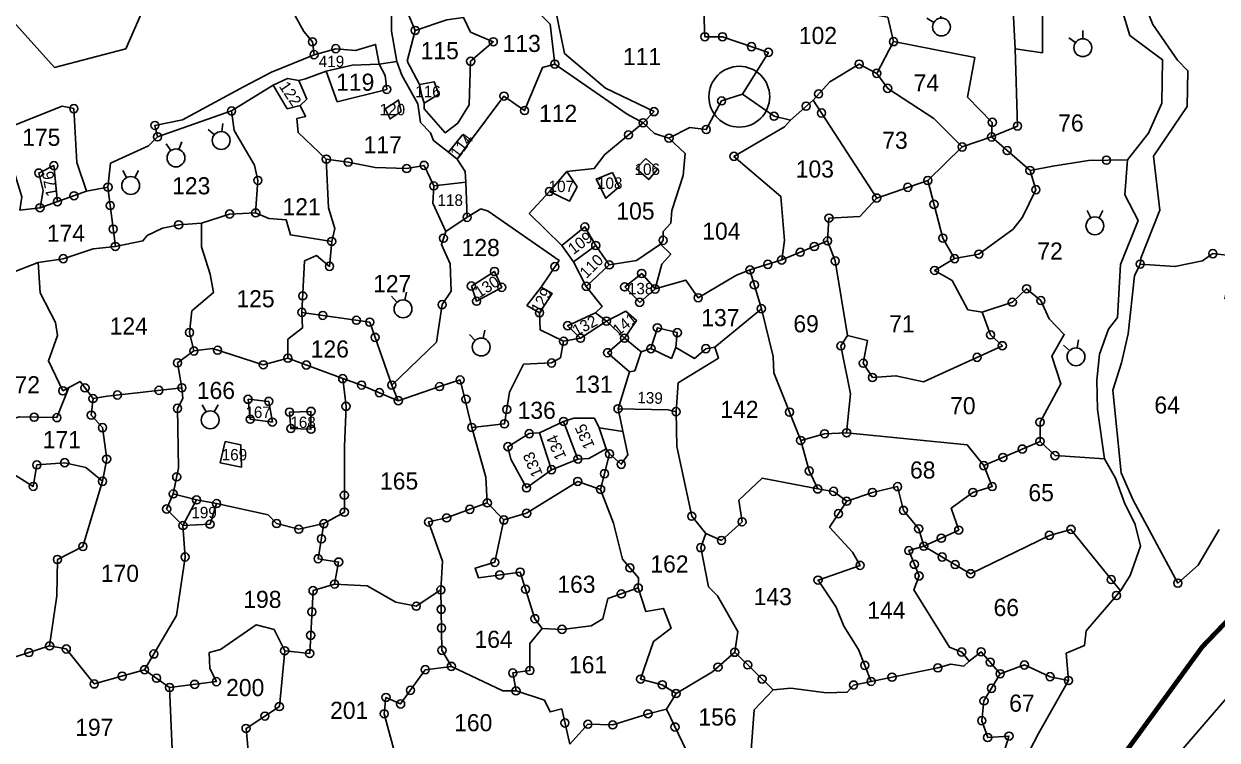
# Model space of a CAD drawing. Header units: metres. Extents: x 328575 to 333799, y 1800850 to 1805986.
# Drawn here: x 331981 to 333005, y 1801484 to 1802099 of the extents above; entities that cross this region are included whole.
import ezdxf
from ezdxf.enums import TextEntityAlignment as Align

# ---------------------------------------------------------------- set-up
doc = ezdxf.new("R2010")
doc.units = ezdxf.units.M
doc.header["$MEASUREMENT"] = 0
doc.linetypes.add('DASHDOT', pattern=[1, 0.5, -0.25, 0, -0.25])
for name, color, linetype in [('POLY_HATCH', 12, 'Continuous'), ('POLY_PARCEL', 6, 'Continuous'), ('POLY_WATER', 4, 'Continuous'), ('SYM_STONE', 1, 'Continuous'), ('SYM_WELL', 1, 'Continuous'), ('TEXT_PARCEL', 7, 'Continuous'), ('V_BOUND_STREAM_LINE', 7, 'DASHDOT')]:
    doc.layers.add(name, color=color, linetype=linetype)
doc.styles.add('TEXT_MAP', font='KRDEV050.TTF', dxfattribs={"height": 1.8})

# ---------------------------------------------------------------- blocks, each defined once
blk = doc.blocks.new('STONE')
blk.add_circle((0, 0), 0.851)
blk = doc.blocks.new('MOTWELL')
for points in [[(-1.54, 2.96), (-0.8, 1.55)], [(1.54, 2.96), (0.8, 1.55)]]:
    blk.add_lwpolyline(points)
blk.add_circle((0, 0), 1.74)
blk = doc.blocks.new('DAWA')
at = {"layer": 'POLY_HATCH'}
blk.add_lwpolyline([(2818.58, 7412.29), (2824.78, 7405.44), (2832.3, 7407.4), (2834.91, 7413.43)], dxfattribs=at)
at = {"layer": 'POLY_PARCEL'}
for points in [[(2874.89, 7414.98), (2874.43, 7417.48), (2871.77, 7420.76), (2868.87, 7422.12), (2866.6, 7424.79), (2863.53, 7426.74), (2861.2, 7425.49), (2861.37, 7421.51), (2861.26, 7417.77), (2860.81, 7416.97), (2860.86, 7415.95), (2861.66, 7414.71), (2861.6, 7412.02), (2862.74, 7409.36)], [(2846.35, 7420.22), (2846.35, 7415.76), (2849.2, 7412.53), (2851.02, 7409.25), (2851.02, 7409.25), (2851.02, 7409.25), (2851.93, 7408.16), (2852.11, 7406.8)], [(2860.82, 7406.08), (2860.24, 7409.28), (2860.3, 7413.22), (2859.67, 7417.36), (2859.73, 7420.76)], [(2886.73, 7399.65), (2887.88, 7400.83), (2882.78, 7403.29), (2878.46, 7406.95), (2877.13, 7413.5), (2876.29, 7417.46)], [(2925.86, 7407.46), (2925.33, 7417.5)], [(2905.93, 7414.73), (2907.61, 7413.85), (2909.2, 7413.32), (2910.52, 7411.12), (2912.46, 7410.77), (2913.07, 7408.21)], [(2877.44, 7405.82), (2876.93, 7410.02), (2875.35, 7411.6), (2874.78, 7413.41)], [(2925.86, 7407.46), (2928.73, 7407.05), (2928.73, 7411.09), (2929.69, 7412.41), (2935.5, 7411.68), (2937.12, 7411.53)], [(2897.19, 7402.66), (2899.91, 7407.07), (2895.08, 7408.71), (2893.22, 7408.71), (2893.11, 7411.34)], [(2862.74, 7409.36), (2866.08, 7410.49)], [(2866.08, 7410.49), (2867.84, 7410.72), (2868.58, 7409.19), (2870.96, 7408.17), (2868.58, 7406.11), (2868.41, 7401.52), (2867.22, 7399.59), (2865.92, 7398.57), (2863.7, 7401.12), (2863.7, 7401.69)], [(2863.19, 7403.67), (2861.89, 7406.11), (2862.74, 7409.36)], [(2852.11, 7406.8), (2854.39, 7407.43), (2856.48, 7407.25), (2858.58, 7407.89), (2858.94, 7405.79)], [(2913.07, 7408.21), (2911.31, 7404.87)], [(2923.39, 7398.18), (2923.47, 7399.72), (2920.87, 7402.37), (2921.63, 7406.54), (2913.07, 7408.21)], [(2923.39, 7398.18), (2926.12, 7399.33), (2925.86, 7407.46)], [(2835.64, 7398.15), (2835.36, 7399.35), (2838.26, 7399.95), (2844.7, 7403.41), (2847.63, 7404.97), (2852.11, 7406.8)], [(2858.94, 7405.79), (2856.12, 7405.7), (2853.39, 7405.07), (2851.2, 7404.25), (2850.5, 7404.08)], [(2858.94, 7405.79), (2859.59, 7404.62), (2859.76, 7403.15), (2854.55, 7401.85), (2853.39, 7405.07)], [(2860.82, 7406.08), (2858.94, 7405.79)], [(2866.26, 7396.56), (2864.67, 7397.77), (2864.37, 7398.6), (2863.31, 7399.66), (2863.01, 7401.62), (2861.35, 7404.65), (2860.82, 7406.08)], [(2868.47, 7397.6), (2872.09, 7402.45), (2874.26, 7400.93), (2876.15, 7405.48), (2877.44, 7405.82)], [(2886.73, 7399.65), (2885.05, 7400.55), (2877.44, 7405.82)], [(2904.61, 7402.06), (2906.37, 7403.99), (2909.46, 7405.84), (2911.31, 7404.87)], [(2850.5, 7404.08), (2849.3, 7404.29), (2847.81, 7403.59)], [(2850.65, 7401.45), (2851.33, 7402.13), (2850.5, 7404.08)], [(2863.7, 7401.69), (2865.24, 7402.65), (2864.73, 7403.96), (2863.19, 7403.67), (2863.42, 7402.6), (2863.7, 7401.69)], [(2911.31, 7404.87), (2912.46, 7403.29), (2917.31, 7400.12), (2920.3, 7397.13)], [(2847.81, 7403.59), (2843.43, 7400.87)], [(2850.65, 7401.45), (2849.28, 7401.11), (2847.81, 7403.59)], [(2897.19, 7402.66), (2894.98, 7401.96), (2893.37, 7398.95), (2891.66, 7399.15), (2889.45, 7398.04)], [(2902.22, 7399.95), (2900.51, 7400.35), (2897.19, 7402.66)], [(2828.18, 7392.41), (2828.18, 7392.41), (2827.15, 7395.44), (2826.83, 7401.11), (2825.61, 7401.36), (2820.77, 7399.43), (2819.42, 7398.14), (2821.35, 7391.84), (2821.16, 7390.42)], [(2853.4, 7395.81), (2850.42, 7398.6), (2850.31, 7400.08), (2851.22, 7400.31), (2850.65, 7401.45)], [(2859.59, 7401.12), (2860.1, 7400.04), (2861.29, 7400.83), (2861, 7402.02), (2859.59, 7401.12)], [(2904.61, 7402.06), (2902.22, 7399.95)], [(2911.31, 7391.75), (2904.61, 7402.06)], [(2843.43, 7400.87), (2835.64, 7398.15)], [(2845.97, 7390.15), (2846.2, 7393.57), (2845.86, 7395.16), (2843.69, 7398.81), (2843.43, 7400.87)], [(2901.32, 7385.23), (2901.62, 7387.29), (2901.21, 7391.91), (2896.29, 7396.13), (2901.62, 7399.25), (2902.22, 7399.95)], [(2878.69, 7394.53), (2881.6, 7394.83), (2882.71, 7396.33), (2886.73, 7399.65)], [(2886.73, 7399.65), (2887.94, 7398.54), (2889.45, 7398.04)], [(2830.69, 7395.39), (2834.69, 7397.19), (2835.64, 7398.15)], [(2868.47, 7397.6), (2867.74, 7398.39), (2866.26, 7396.56)], [(2867.17, 7395.81), (2868.47, 7397.6)], [(2889.45, 7398.04), (2891.16, 7396.43), (2890.96, 7394.12), (2889.75, 7390.41), (2889.65, 7389.1), (2888.84, 7388.2), (2888.84, 7387.29), (2888.56, 7386.9)], [(2920.3, 7397.13), (2923.39, 7398.18)], [(2923.39, 7398.18), (2927.44, 7394.66)], [(2867.17, 7395.81), (2866.26, 7396.56)], [(2920.3, 7397.13), (2916.69, 7393.6)], [(2823.28, 7390.68), (2823.61, 7392.5), (2823.15, 7394.33), (2824.74, 7395.11), (2825.11, 7391.32)], [(2830.43, 7392.85), (2830.69, 7395.39)], [(2853.97, 7387.15), (2854.31, 7388.52), (2853.63, 7390.69), (2853.4, 7395.81)], [(2853.4, 7395.81), (2855.7, 7395.5), (2858.55, 7394.93), (2861.86, 7394.82), (2863.69, 7395.16), (2864.71, 7393), (2868.07, 7393.4)], [(2868.22, 7389.7), (2868.07, 7393.4), (2868, 7394.53), (2867.17, 7395.81)], [(2887.02, 7395.89), (2886.01, 7394.84), (2887.32, 7393.68), (2888.23, 7394.78), (2887.02, 7395.89)], [(2927.44, 7394.66), (2929.83, 7395.13), (2933.58, 7395.72), (2937.7, 7395.78)], [(2876.88, 7392.42), (2878.69, 7394.53)], [(2876.88, 7392.42), (2878.99, 7391.41), (2879.79, 7392.92), (2878.69, 7394.53)], [(2883.51, 7394.43), (2881.8, 7393.72), (2882.81, 7391.71), (2884.22, 7392.92), (2883.51, 7394.43)], [(2916.69, 7393.6), (2911.31, 7391.75)], [(2919.51, 7385.38), (2918.28, 7387.53), (2916.69, 7393.6)], [(2927.44, 7394.66), (2928.06, 7392.64), (2926.65, 7389.73), (2925.68, 7388.5), (2922.07, 7385.86), (2919.51, 7385.38)], [(2821.16, 7390.42), (2823.28, 7390.68), (2828.18, 7392.41), (2830.43, 7392.85)], [(2831.21, 7386.61), (2830.43, 7392.85)], [(2864.71, 7393), (2864.6, 7391.17), (2865.97, 7388.21)], [(2878.2, 7386.74), (2874.76, 7390.11), (2876.88, 7392.42)], [(2911.31, 7391.75), (2909.55, 7389.82), (2906.29, 7389.64), (2906.14, 7387.24)], [(2840.27, 7389.06), (2843.23, 7390.03), (2845.97, 7390.15)], [(2853.97, 7387.15), (2849.63, 7387.84), (2849.18, 7389.43), (2847.35, 7389.55), (2845.97, 7390.15)], [(2869.66, 7390.6), (2868.22, 7389.7)], [(2876.01, 7382.37), (2877.89, 7385.16), (2870.42, 7390.36), (2869.66, 7390.6)], [(2840.27, 7389.06), (2837.87, 7388.89), (2836.16, 7388.55), (2834.57, 7387.76), (2834.11, 7387.19), (2831.21, 7386.61)], [(2839.48, 7375.62), (2839.02, 7377.56), (2839.25, 7379.84), (2841.53, 7381.77), (2841.19, 7383.71), (2840.27, 7386.56), (2840.27, 7389.06)], [(2865.97, 7388.21), (2868.22, 7389.7)], [(2878.2, 7386.74), (2880.61, 7388.7), (2881.75, 7386.74)], [(2865.97, 7388.21), (2865.51, 7386.84), (2866.43, 7384.79), (2866.54, 7381.94), (2866.54, 7381.94), (2865.59, 7380.51), (2865.02, 7376.57), (2860.31, 7372.04)], [(2823.08, 7384.93), (2825.73, 7385.32), (2828.89, 7386.35), (2831.21, 7386.61)], [(2850.84, 7379.69), (2851.12, 7385.1), (2852.37, 7385.67), (2853.74, 7384.53), (2853.97, 7387.15)], [(2879.4, 7385.01), (2878.2, 7386.74)], [(2879.4, 7385.01), (2881.75, 7386.74)], [(2881.75, 7386.74), (2883.18, 7384.7)], [(2888.56, 7386.9), (2886.03, 7385.18), (2883.18, 7384.7)], [(2888.01, 7382.17), (2888.72, 7384.78), (2889.64, 7385.82), (2888.56, 7386.9)], [(2906.14, 7387.24), (2901.32, 7385.23)], [(2908.26, 7377.29), (2906.95, 7385.13), (2906.14, 7387.24)], [(2820.12, 7383.75), (2823.08, 7384.93)], [(2825.69, 7371.42), (2824.18, 7374.56), (2825.12, 7377.24), (2824.93, 7378.61), (2823.31, 7381.73), (2823.08, 7384.93)], [(2880.76, 7382.44), (2879.4, 7385.01)], [(2901.32, 7385.23), (2897.98, 7384.18)], [(2922.42, 7379.74), (2920.92, 7380), (2919.25, 7383.09), (2917.4, 7384.14), (2919.51, 7385.38)], [(2947.95, 7381.17), (2948.97, 7385.66), (2946.68, 7385.92), (2945.58, 7385.15), (2942.69, 7384.56), (2939.04, 7384.82)], [(2868.67, 7382.47), (2869.22, 7380.87), (2871.87, 7382.33), (2871.1, 7384), (2868.67, 7382.47)], [(2883.18, 7384.7), (2880.76, 7382.44)], [(2884.8, 7382.39), (2886.38, 7380.76), (2888.01, 7382.17), (2886.59, 7383.8), (2884.8, 7382.39)], [(2897.98, 7384.18), (2896.51, 7383.59), (2892.53, 7381.25), (2891.22, 7383.1), (2888.01, 7382.17)], [(2899.18, 7380.1), (2897.98, 7384.18)], [(2876.01, 7382.37), (2877.16, 7381.69), (2875.84, 7379.67), (2874.52, 7380.44), (2876.01, 7382.37)], [(2881.74, 7379.66), (2882.43, 7380.33), (2880.76, 7382.44)], [(2928.51, 7366.15), (2928.51, 7368.18), (2930.71, 7372.23), (2929.74, 7375.13), (2931.06, 7377.42), (2929.47, 7379.04), (2928.59, 7380.97), (2927.09, 7382.21), (2925.59, 7380.8), (2922.42, 7379.74)], [(2884.79, 7376.99), (2886.05, 7378.84), (2884.91, 7379.83), (2882.89, 7378.79)], [(2894.3, 7376.04), (2899.18, 7380.1)], [(2899.18, 7380.1), (2900.41, 7375.08), (2900.51, 7373.37), (2903.33, 7366.24)], [(2850.84, 7379.69), (2850.92, 7378.05), (2849.37, 7376.85), (2849.37, 7374.87)], [(2860.31, 7372.04), (2857.98, 7378.66), (2850.84, 7379.69)], [(2878.37, 7376.67), (2875.91, 7377.88), (2875.84, 7379.67)], [(2880.16, 7376.99), (2878.8, 7378.3), (2881.74, 7379.66), (2882.89, 7378.79)], [(2882.89, 7378.79), (2880.16, 7376.99)], [(2882.89, 7378.79), (2884.79, 7376.99)], [(2922.42, 7379.74), (2923.3, 7377.36), (2924.54, 7376.22), (2916.25, 7372.43), (2913.34, 7373.05), (2910.87, 7372.87), (2909.9, 7374.37), (2910.34, 7376.75), (2908.26, 7377.29)], [(2887.57, 7375.89), (2888.24, 7378.09), (2890.34, 7377.58), (2890.17, 7376)], [(2908.16, 7367.05), (2908.56, 7371.16), (2907.55, 7376.19), (2908.26, 7377.29)], [(2877.11, 7374.38), (2878.04, 7374.93), (2878.37, 7376.67), (2880.16, 7376.99)], [(2884.79, 7376.99), (2883, 7375.46), (2885.3, 7373.45)], [(2884.79, 7376.99), (2886.55, 7375.55)], [(2894.3, 7376.04), (2893.34, 7375.89), (2892.15, 7374.87), (2890.17, 7376)], [(2890.22, 7369.26), (2890.45, 7372.31), (2890.45, 7372.31), (2894.69, 7374.91), (2894.3, 7376.04)], [(2838.22, 7371.75), (2837.76, 7374.37), (2839.48, 7375.62)], [(2839.48, 7375.62), (2841.42, 7375.88), (2846.78, 7374.17), (2849.37, 7374.87)], [(2849.37, 7374.87), (2855.14, 7372.72)], [(2886.55, 7375.55), (2885.87, 7373.57), (2885.3, 7373.45)], [(2887.57, 7375.89), (2886.55, 7375.55)], [(2890.17, 7376), (2889.72, 7374.87), (2887.57, 7375.89)], [(2868.72, 7367.59), (2872.16, 7367.97), (2872.7, 7371.31), (2874.17, 7374.25), (2877.11, 7374.38)], [(2828.87, 7370.61), (2827.5, 7372.41), (2825.69, 7371.42)], [(2853.17, 7357.46), (2855.32, 7358.67), (2855.32, 7365.63), (2855.49, 7369.8), (2855.14, 7372.72)], [(2855.14, 7372.72), (2857.12, 7372.04), (2860.99, 7370.4), (2860.31, 7372.04)], [(2860.99, 7370.4), (2865.33, 7371.89), (2867.49, 7372.59), (2868.72, 7367.59)], [(2885.3, 7373.45), (2884.11, 7369.56)], [(2826.32, 7371.76), (2825.07, 7368.6), (2821.13, 7368.67), (2815.14, 7367.04)], [(2838.22, 7371.75), (2830.36, 7370.86), (2828.87, 7370.61)], [(2837.31, 7360.58), (2837.88, 7363.32), (2837.76, 7369.58), (2838.33, 7370.61), (2838.22, 7371.75)], [(2829.87, 7361.9), (2830.31, 7364.24), (2829.87, 7367.55), (2828.69, 7368.86), (2828.87, 7370.61)], [(2845.18, 7370.54), (2845.41, 7368.44), (2847.74, 7368.14), (2847.36, 7370.32), (2845.18, 7370.54)], [(2849.54, 7369.19), (2849.69, 7367.46), (2851.8, 7367.39), (2851.8, 7369.27), (2849.54, 7369.19)], [(2878.38, 7368.23), (2879.46, 7368.59), (2881.63, 7368.59), (2882.13, 7367.56)], [(2884.11, 7369.56), (2885.13, 7364.73), (2884.45, 7363.72), (2883.21, 7364.82)], [(2884.11, 7369.56), (2889.38, 7369.44), (2890.22, 7369.26)], [(2893.34, 7356.43), (2891.87, 7358.26), (2890.28, 7365.61), (2890.22, 7369.26)], [(2870.36, 7359.65), (2870.2, 7362.37), (2868.72, 7367.59), (2868.72, 7367.59)], [(2878.38, 7368.23), (2875.85, 7367.01)], [(2879.89, 7364.27), (2878.38, 7368.23)], [(2882.86, 7365.35), (2882.13, 7367.56)], [(2882.13, 7367.56), (2884.61, 7367.18)], [(2842.77, 7366.11), (2842.25, 7363.86), (2844.5, 7363.4), (2844.43, 7365.73), (2842.77, 7366.11)], [(2877.11, 7363.15), (2877.11, 7363.15), (2874.48, 7361.24), (2872.82, 7364.27), (2872.53, 7365.57), (2874.77, 7366.94), (2875.85, 7367.01)], [(2875.85, 7367.01), (2877.11, 7363.15)], [(2903.33, 7366.24), (2905.84, 7366.95), (2908.16, 7367.05)], [(2903.33, 7366.24), (2904.23, 7363.03), (2905.12, 7361.14)], [(2922.6, 7363.6), (2920.84, 7365.8), (2908.16, 7367.05)], [(2922.6, 7363.6), (2928.51, 7366.15)], [(2928.51, 7366.15), (2930.09, 7364.66), (2935.28, 7364.34)], [(2814.9, 7365.13), (2816.69, 7363.2), (2819.57, 7363.25), (2822.58, 7361.36), (2822.96, 7363.62), (2825.89, 7363.86), (2828.1, 7363.34), (2829.87, 7361.9)], [(2882.86, 7365.35), (2881.05, 7364.34), (2879.89, 7364.27)], [(2883.21, 7364.82), (2882.28, 7361.08)], [(2883.21, 7364.82), (2882.86, 7365.35)], [(2879.89, 7364.27), (2877.11, 7363.15)], [(2916.29, 7355.12), (2919.96, 7356.82), (2919.16, 7359.11), (2921.45, 7360.78), (2923.48, 7361.4), (2922.6, 7363.6)], [(2905.12, 7361.14), (2899.26, 7362.27), (2896.84, 7359.97), (2897.17, 7357.68), (2895, 7355.72), (2893.34, 7356.43)], [(2824.32, 7344.58), (2825.07, 7349.86), (2825.13, 7353.67), (2827.81, 7355.04), (2829.87, 7361.9)], [(2882.28, 7361.08), (2879.87, 7361.92), (2874.5, 7358.56), (2872.1, 7357.86)], [(2886.25, 7350.71), (2886.26, 7351.78), (2884.6, 7353.75), (2883.64, 7357.53), (2882.28, 7361.08)], [(2908.17, 7359.85), (2906.79, 7360.89), (2905.12, 7361.14)], [(2908.17, 7359.85), (2910.88, 7360.77), (2913.52, 7361.39), (2914.14, 7358.89), (2915.75, 7356.96), (2916.29, 7355.12)], [(2838.34, 7357.25), (2836.62, 7358.99), (2837.31, 7360.58)], [(2839.76, 7359.95), (2837.31, 7360.58)], [(2838.34, 7357.25), (2839.76, 7359.95)], [(2841.87, 7359.57), (2839.76, 7359.95)], [(2910.75, 7340.89), (2909.42, 7344.25), (2907.87, 7346.71), (2907.08, 7348.71), (2905.16, 7351.55), (2909.59, 7353.1), (2908.79, 7354.5), (2906.37, 7357.13), (2908.17, 7359.85)], [(2838.34, 7357.25), (2841.19, 7357.39), (2841.87, 7359.57)], [(2841.87, 7359.57), (2847.29, 7358.37), (2848.19, 7357.47), (2850.52, 7356.87), (2853.17, 7357.46)], [(2870.36, 7359.65), (2866.08, 7358.07), (2864.18, 7357.64), (2865.65, 7353.51), (2865.48, 7350.5)], [(2872.1, 7357.86), (2870.36, 7359.65)], [(2834.31, 7342.08), (2837.65, 7347.79), (2838.57, 7353.94), (2838.34, 7357.25)], [(2854.29, 7351.1), (2854.72, 7353.42), (2852.56, 7353.77), (2853.17, 7357.46)], [(2876.15, 7346.44), (2875.37, 7347.47), (2873.82, 7352.37), (2869.43, 7351.77), (2869.09, 7352.8), (2871.15, 7353.4), (2872.1, 7357.86)], [(2896.4, 7343.95), (2896.74, 7346.13), (2894.59, 7349.88), (2893.62, 7350.84), (2892.83, 7354.96), (2893.34, 7356.43)], [(2916.29, 7355.12), (2921.22, 7352.23), (2929.5, 7356.27), (2931.77, 7356.9), (2936.97, 7350.43)], [(2916.29, 7355.12), (2914.71, 7354.66), (2915.79, 7351.99), (2915.25, 7350.53), (2918.98, 7344.49), (2920.28, 7343.99), (2921.07, 7343.03)], [(2854.29, 7351.1), (2852.03, 7350.41), (2851.68, 7343.8), (2849.05, 7344.08)], [(2865.48, 7350.5), (2862.89, 7348.78), (2860.74, 7349.21), (2857.73, 7350.93), (2854.29, 7351.1)], [(2865.48, 7350.5), (2865.6, 7344.14), (2866.59, 7342.45)], [(2886.25, 7350.71), (2883.05, 7349.6), (2882.53, 7347.45), (2881.29, 7346.74), (2878.23, 7346.35), (2876.15, 7346.44)], [(2890.23, 7339.61), (2888.78, 7340.53), (2886.5, 7341.12), (2887.87, 7345.09), (2889.7, 7346.48), (2888.92, 7348.56), (2887.03, 7348.23), (2886.25, 7350.71)], [(2849.05, 7344.08), (2847.93, 7346.32), (2846.06, 7346.82), (2842.31, 7344.2), (2841.12, 7343.89), (2841.18, 7342.21), (2841.87, 7340.83), (2836.94, 7340.21)], [(2873.39, 7339.87), (2873.05, 7341.76), (2874.85, 7342.02), (2874.85, 7344.85), (2876.15, 7346.44)], [(2824.32, 7344.58), (2819.65, 7343.09)], [(2834.31, 7342.08), (2829.01, 7340.58), (2826.07, 7344.26), (2824.32, 7344.58)], [(2845.27, 7332.77), (2844.99, 7335.91), (2848.49, 7338.21), (2849.05, 7344.08)], [(2890.23, 7339.61), (2894.08, 7341.89), (2896.4, 7343.95)], [(2900.43, 7340.01), (2896.4, 7343.95)], [(2924.33, 7341.71), (2922.32, 7344.02), (2921.07, 7343.03)], [(2857.55, 7325.25), (2861.17, 7329.03), (2860.65, 7333.33), (2859.53, 7337.46), (2859.71, 7339.18), (2861.25, 7338.49), (2863.84, 7342.1), (2866.59, 7342.45)], [(2866.59, 7342.45), (2872.01, 7339.87), (2873.39, 7339.87)], [(2921.07, 7343.03), (2920.49, 7342.49), (2919.15, 7342.7), (2917.77, 7342.32), (2910.75, 7340.89)], [(2924.33, 7341.71), (2926.88, 7342.63), (2929.58, 7341.4), (2931.51, 7341)], [(2836.94, 7340.21), (2834.31, 7342.08)], [(2900.43, 7340.01), (2902.31, 7340.18), (2906.07, 7339.68), (2908.24, 7339.76), (2908.91, 7340.51), (2910.75, 7340.89)], [(2926.5, 7331.86), (2924.49, 7332.53), (2925.26, 7335.15), (2923.02, 7335), (2922.4, 7336.77), (2922.63, 7338.85), (2924.33, 7341.71)], [(2837.21, 7333.71), (2836.94, 7340.21)], [(2879.05, 7334.27), (2878.2, 7337.98), (2876.97, 7337.66), (2876.38, 7338.89), (2873.39, 7339.87)], [(2889.21, 7337.97), (2890.23, 7339.61)], [(2910.51, 7322.08), (2911.68, 7324.54), (2911.31, 7326.46), (2906.5, 7328.88), (2904.58, 7327.67), (2898.01, 7331.76), (2898.46, 7337.88), (2900.43, 7340.01)], [(2879.05, 7334.27), (2880.96, 7336.37), (2883.57, 7336.3), (2887.28, 7337.48), (2889.21, 7337.97)], [(2893.92, 7330.42), (2892.16, 7331.83), (2889.21, 7337.97)]]:
    blk.add_lwpolyline(points, dxfattribs=at)
at = {"layer": 'POLY_WATER'}
for points in [[(2926.5, 7331.86), (2928.35, 7335.42), (2931.51, 7341), (2931.29, 7343.86), (2933.2, 7344.67), (2933.36, 7346.24), (2936.97, 7350.43), (2937.99, 7352.04), (2939.1, 7355.13), (2938.51, 7357.43), (2937.41, 7359.71), (2936.45, 7362.28), (2935.28, 7364.34), (2934.54, 7369.51), (2934.47, 7372.6), (2934.76, 7375.32), (2935.72, 7377.96), (2936.67, 7379.21), (2936.97, 7384.79), (2938.81, 7389.39), (2937.41, 7392.11), (2937.7, 7395.78), (2939.91, 7398.6), (2941.31, 7401.76), (2941.38, 7406.31), (2937.93, 7408.88), (2937.12, 7411.53)], [(2939.56, 7412.01), (2940.37, 7410.03), (2942.95, 7406.26), (2944.05, 7405.16), (2943.98, 7401.41), (2940.44, 7396.16), (2941.1, 7390.5), (2939.11, 7385.44), (2939.04, 7384.82), (2938.45, 7383.57), (2937.79, 7377.48), (2937.06, 7374.43), (2936.17, 7371.56), (2937.06, 7362.87), (2938.32, 7359.99), (2943.02, 7351.25), (2945.15, 7353.16), (2947.36, 7356.9)], [(3037.55, 7479.04), (3035.12, 7455.91), (3026.07, 7429.99), (3022.53, 7420.62), (3024.01, 7408.83), (3026.66, 7383.9), (3025.02, 7383.42), (3016.57, 7379.02), (2983.01, 7363.12), (2958.7, 7351.63), (2956.26, 7348.58), (2939.64, 7329.27), (2936.53, 7323.26), (2920.35, 7306.08), (2913.19, 7298.46), (2911.87, 7296.99), (2893.47, 7272.36), (2889.62, 7267.75), (2861.24, 7266.65), (2807.05, 7265.19)]]:
    blk.add_lwpolyline(points, dxfattribs=at)
at = {"layer": 'V_BOUND_STREAM_LINE', "ltscale": 20, "const_width": 0.5}
blk.add_lwpolyline([(2607.88, 7309.13), (2604.83, 7295.49), (2621.9, 7300.12), (2643.4, 7300.75), (2667.22, 7288.54), (2710.54, 7287.23), (2741.11, 7278.6), (2814.34, 7273.1), (2847.01, 7272.47), (2882.53, 7275.2), (2904.87, 7300.26), (2935.48, 7330.66), (2945.6, 7344.56), (2961.88, 7361.56), (2992.44, 7372.93), (3011.62, 7380.72), (3019.06, 7393.44), (3013.79, 7425.23), (3020.34, 7435.44), (3028.14, 7449.33), (3029.61, 7463.65), (3016.32, 7459.71)], dxfattribs=at)
at = {"layer": 'SYM_STONE', "xscale": 0.5, "yscale": 0.5, "zscale": 0.5}
for p in [(2862.74, 7409.36), (2893.22, 7408.71), (2895.08, 7408.71), (2851.93, 7408.16), (2854.39, 7407.43), (2870.96, 7408.17), (2898.13, 7407.67), (2899.91, 7407.07), (2913.07, 7408.21), (2852.11, 7406.8), (2868.58, 7406.11), (2877.44, 7405.82), (2909.46, 7405.84), (2911.31, 7404.87), (2912.46, 7403.29), (2859.76, 7403.15), (2872.09, 7402.45), (2894.98, 7401.96), (2905.19, 7402.7), (2826.83, 7401.11), (2843.43, 7400.87), (2874.26, 7400.93), (2887.88, 7400.83), (2903.88, 7401.41), (2886.73, 7399.65), (2900.51, 7400.35), (2905.5, 7400.69), (2923.47, 7399.72), (2835.36, 7399.35), (2885.19, 7398.38), (2893.37, 7398.95), (2923.39, 7398.18), (2926.12, 7399.33), (2835.64, 7398.15), (2889.45, 7398.04), (2920.3, 7397.13), (2853.4, 7395.81), (2896.29, 7396.13), (2925.04, 7396.75), (2935.48, 7395.75), (2824.74, 7395.11), (2855.7, 7395.5), (2861.86, 7394.82), (2863.69, 7395.16), (2927.44, 7394.66), (2823.15, 7394.33), (2846.2, 7393.57), (2916.69, 7393.6), (2826.85, 7391.94), (2830.43, 7392.85), (2864.71, 7393), (2876.88, 7392.42), (2914.58, 7392.88), (2928.06, 7392.64), (2823.28, 7390.68), (2825.11, 7391.32), (2830.67, 7390.91), (2911.31, 7391.75), (2917.34, 7391.09), (2843.23, 7390.03), (2845.97, 7390.15), (2868.22, 7389.7), (2906.29, 7389.64), (2830.98, 7388.44), (2837.87, 7388.89), (2880.61, 7388.7), (2853.97, 7387.15), (2865.73, 7387.5), (2888.84, 7387.29), (2906.14, 7387.24), (2918.28, 7387.53), (2831.21, 7386.61), (2881.75, 7386.74), (2903.27, 7386.04), (2904.75, 7386.65), (2922.07, 7385.86), (2946.68, 7385.92), (2825.73, 7385.32), (2853.74, 7384.53), (2877.46, 7384.51), (2883.18, 7384.7), (2899.86, 7384.77), (2901.32, 7385.23), (2906.95, 7385.13), (2919.51, 7385.38), (2939.04, 7384.82), (2871.1, 7384), (2886.59, 7383.8), (2897.98, 7384.18), (2917.4, 7384.14), (2868.67, 7382.47), (2871.87, 7382.33), (2880.76, 7382.44), (2884.8, 7382.39), (2888.01, 7382.17), (2898.44, 7382.61), (2927.09, 7382.21), (2850.93, 7381.42), (2869.22, 7380.87), (2886.38, 7380.76), (2892.53, 7381.25), (2925.59, 7380.8), (2928.59, 7380.97), (2850.84, 7379.69), (2853.04, 7379.37), (2865.59, 7380.51), (2875.84, 7379.67), (2899.18, 7380.1), (2856.58, 7378.86), (2857.98, 7378.66), (2878.8, 7378.3), (2882.89, 7378.79), (2888.24, 7378.09), (2839.02, 7377.56), (2858.54, 7377.06), (2880.16, 7376.99), (2884.79, 7376.99), (2890.34, 7377.58), (2923.3, 7377.36), (2839.48, 7375.62), (2841.97, 7375.7), (2878.37, 7376.67), (2887.57, 7375.89), (2893.34, 7375.89), (2907.55, 7376.19), (2924.54, 7376.22), (2837.76, 7374.37), (2849.37, 7374.87), (2877.11, 7374.38), (2883, 7375.46), (2909.9, 7374.37), (2921.88, 7375), (2846.78, 7374.17), (2851.31, 7374.15), (2855.14, 7372.72), (2857.12, 7372.04), (2860.31, 7372.04), (2865.33, 7371.89), (2867.49, 7372.59), (2910.87, 7372.87), (2825.69, 7371.42), (2828.02, 7371.73), (2828.87, 7370.61), (2831.44, 7370.98), (2835.8, 7371.48), (2838.22, 7371.75), (2859, 7371.24), (2868.11, 7370.56), (2837.76, 7369.58), (2845.18, 7370.54), (2847.36, 7370.32), (2855.49, 7369.8), (2860.99, 7370.4), (2872.4, 7369.48), (2884.11, 7369.56), (2822.68, 7368.64), (2825.07, 7368.6), (2828.69, 7368.86), (2845.41, 7368.44), (2847.74, 7368.14), (2849.54, 7369.19), (2851.8, 7369.27), (2878.38, 7368.23), (2890.22, 7369.26), (2902.15, 7369.22), (2928.51, 7368.18), (2829.87, 7367.55), (2849.69, 7367.46), (2851.8, 7367.39), (2868.72, 7367.59), (2872.16, 7367.97), (2874.77, 7366.94), (2905.84, 7366.95), (2908.16, 7367.05), (2872.53, 7365.57), (2903.33, 7366.24), (2928.51, 7366.15), (2883.21, 7364.82), (2924.61, 7364.47), (2926.65, 7365.35), (2930.09, 7364.66), (2822.96, 7363.62), (2825.89, 7363.86), (2830.31, 7364.24), (2877.11, 7363.15), (2879.89, 7364.27), (2884.45, 7363.72), (2904.23, 7363.03), (2922.6, 7363.6), (2829.87, 7361.9), (2837.68, 7362.37), (2879.87, 7361.92), (2882.69, 7362.73), (2822.58, 7361.36), (2837.31, 7360.58), (2874.48, 7361.24), (2882.28, 7361.08), (2905.12, 7361.14), (2906.79, 7360.89), (2910.88, 7360.77), (2913.52, 7361.39), (2921.45, 7360.78), (2923.48, 7361.4), (2839.76, 7359.95), (2841.87, 7359.57), (2855.32, 7360.45), (2870.36, 7359.65), (2908.17, 7359.85), (2836.62, 7358.99), (2855.32, 7358.67), (2866.08, 7358.07), (2868.52, 7358.97), (2874.5, 7358.56), (2891.87, 7358.26), (2907.3, 7358.54), (2914.14, 7358.89), (2838.34, 7357.25), (2841.19, 7357.39), (2848.19, 7357.47), (2850.52, 7356.87), (2853.17, 7357.46), (2864.18, 7357.64), (2872.1, 7357.86), (2897.17, 7357.68), (2915.75, 7356.96), (2919.96, 7356.82), (2931.77, 7356.9), (2852.91, 7355.86), (2895, 7355.72), (2918.13, 7355.97), (2929.5, 7356.27), (2827.81, 7355.04), (2892.83, 7354.96), (2914.71, 7354.66), (2916.29, 7355.12), (2825.13, 7353.67), (2838.57, 7353.94), (2852.56, 7353.77), (2854.72, 7353.42), (2871.15, 7353.4), (2909.59, 7353.1), (2915.29, 7353.22), (2918.22, 7353.99), (2919.59, 7353.19), (2871.67, 7352.07), (2873.82, 7352.37), (2885.37, 7352.83), (2915.79, 7351.99), (2921.22, 7352.23), (2854.29, 7351.1), (2865.48, 7350.5), (2874.39, 7350.57), (2886.25, 7350.71), (2905.16, 7351.55), (2936.01, 7351.62), (2943.02, 7351.25), (2852.03, 7350.41), (2884.47, 7350.09), (2936.56, 7349.95), (2851.91, 7348.18), (2862.89, 7348.78), (2865.52, 7348.45), (2875.37, 7347.47), (2851.78, 7345.71), (2865.55, 7346.49), (2878.23, 7346.35), (2824.32, 7344.58), (2826.07, 7344.26), (2822.13, 7343.88), (2835.29, 7343.74), (2849.05, 7344.08), (2851.68, 7343.8), (2865.6, 7344.14), (2896.4, 7343.95), (2920.28, 7343.99), (2922.32, 7344.02), (2834.31, 7342.08), (2863.84, 7342.1), (2866.59, 7342.45), (2873.05, 7341.76), (2874.85, 7342.02), (2894.64, 7342.39), (2897.77, 7342.62), (2910.08, 7342.58), (2917.77, 7342.32), (2923.28, 7342.92), (2924.33, 7341.71), (2926.88, 7342.63), (2829.01, 7340.58), (2831.95, 7341.41), (2835.57, 7341.19), (2839.58, 7340.54), (2841.87, 7340.83), (2886.5, 7341.12), (2888.78, 7340.53), (2899.28, 7341.13), (2908.91, 7340.51), (2910.75, 7340.89), (2912.95, 7341.34), (2929.58, 7341.4), (2931.51, 7341), (2836.94, 7340.21), (2859.71, 7339.18), (2862.28, 7339.93), (2873.39, 7339.87), (2890.23, 7339.61), (2923.42, 7340.17), (2848.49, 7338.21), (2861.25, 7338.49), (2922.63, 7338.85), (2846.97, 7337.21), (2859.53, 7337.46), (2887.28, 7337.48), (2922.4, 7336.77), (2844.99, 7335.91), (2878.54, 7336.5), (2880.96, 7336.37), (2883.57, 7336.3), (2890.12, 7336.08), (2923.02, 7335), (2925.26, 7335.15)]:
    blk.add_blockref('STONE', p, dxfattribs=at)
at = {"layer": 'SYM_WELL'}
for p, xscale, yscale, zscale, rotation in [((2918.11, 7409.75), 0.54, 0.54, 0.54, 31.34096390766697), ((2932.99, 7407.58), 0.54, 0.54, 0.54, 27.16881402418614), ((2842.34, 7397.77), 0.54, 0.54, 0.54, 22.59427427661336), ((2837.58, 7395.93), 0.54, 0.54, 0.54, 7.947648324995625), ((2861.48, 7380.06), 0.54, 0.54, 0.54, 15.29446416244919), ((2869.71, 7376.05), 0.54, 0.54, 0.54, 15.29446416244919), ((2932.29, 7375.06), 0.5399999999999999, 0.5399999999999999, 0.5399999999999999, 19.41741744430109)]:
    blk.add_blockref('MOTWELL', p, dxfattribs=dict(at, xscale=xscale, yscale=yscale, zscale=zscale, rotation=rotation))
at = {"layer": 'SYM_WELL', "xscale": 0.54, "yscale": 0.54, "zscale": 0.54}
for p in [(2832.82, 7393.02), (2934.27, 7388.84), (2841.2, 7368.37)]:
    blk.add_blockref('MOTWELL', p, dxfattribs=at)
at = {"layer": 'TEXT_PARCEL', "style": 'TEXT_MAP'}
for s, height, p in [('113', 1.8, (2873.95, 7408)), ('102', 1.8, (2905.12, 7408.85)), ('115', 1.8, (2865.33, 7407.22)), ('111', 1.8, (2886.61, 7406.62)), ('419', 1.2, (2853.94, 7406.09)), ('119', 1.8, (2856.44, 7403.91)), ('74', 1.8, (2916.53, 7403.87)), ('116', 1.2, (2864.09, 7402.93)), ('120', 1.2, (2860.35, 7401.03)), ('112', 1.8, (2877.79, 7400.66)), ('76', 1.8, (2931.74, 7399.66)), ('175', 1.8, (2823.41, 7398.08)), ('73', 1.8, (2913.23, 7397.83)), ('117', 1.8, (2859.33, 7397.33)), ('106', 1.2, (2887.17, 7394.77)), ('103', 1.8, (2904.8, 7394.8)), ('123', 1.8, (2839.19, 7393)), ('107', 1.2, (2878.13, 7392.96)), ('108', 1.2, (2883.22, 7393.3)), ('121', 1.8, (2850.8, 7390.81)), ('118', 1.2, (2866.44, 7391.5)), ('105', 1.8, (2885.93, 7390.37)), ('174', 1.8, (2826.01, 7388)), ('104', 1.8, (2894.97, 7388.26)), ('128', 1.8, (2869.65, 7386.52)), ('72', 1.8, (2929.55, 7386.2)), ('127', 1.8, (2860.34, 7382.73)), ('138', 1.2, (2886.48, 7382.21)), ('125', 1.8, (2845.96, 7381.12)), ('137', 1.8, (2894.87, 7379.16)), ('124', 1.8, (2832.62, 7378.25)), ('69', 1.8, (2903.89, 7378.52)), ('71', 1.8, (2913.97, 7378.52)), ('126', 1.8, (2853.78, 7375.84)), ('172', 1.8, (2821.28, 7372.07)), ('166', 1.8, (2841.8, 7371.47)), ('131', 1.8, (2881.53, 7372.15)), ('167', 1.2, (2846.24, 7369.18)), ('136', 1.8, (2875.55, 7369.4)), ('142', 1.8, (2896.88, 7369.52)), ('70', 1.8, (2920.39, 7369.91)), ('64', 1.8, (2941.88, 7369.99)), ('168', 1.2, (2850.97, 7368.12)), ('171', 1.8, (2825.59, 7366.28)), ('169', 1.2, (2843.75, 7364.71)), ('68', 1.8, (2916.17, 7363.14)), ('165', 1.8, (2861.08, 7361.95)), ('65', 1.8, (2928.63, 7360.76)), ('199', 1.2, (2840.56, 7358.62)), ('162', 1.8, (2889.53, 7353.24)), ('170', 1.8, (2831.71, 7352.22)), ('163', 1.8, (2879.74, 7351.1)), ('198', 1.8, (2846.7, 7349.49)), ('143', 1.8, (2900.4, 7349.81)), ('144', 1.8, (2912.35, 7348.39)), ('66', 1.8, (2924.97, 7348.68)), ('164', 1.8, (2871.03, 7345.3)), ('161', 1.8, (2880.97, 7342.64)), ('200', 1.8, (2844.9, 7340.21)), ('201', 1.8, (2855.84, 7337.82)), ('67', 1.8, (2926.62, 7338.62)), ('160', 1.8, (2868.89, 7336.53)), ('156', 1.8, (2894.59, 7337.14)), ('197', 1.8, (2829.02, 7336.02))]:
    blk.add_text(s, height=height, dxfattribs=at).set_placement(p, align=Align.MIDDLE)
for s, rotation, p in [('122', 304.0099, (2849.62, 7402.7)), ('114', 52.461, (2867.63, 7397.24)), ('176', 100.4353, (2824.3, 7393.19)), ('109', 36.8439, (2880.11, 7387.01)), ('110', 44.9729, (2881.3, 7384.57)), ('130', 33.3141, (2870.3, 7382.4)), ('129', 61.0429, (2876.03, 7380.95)), ('132', 27.9496, (2880.6, 7378.32)), ('141', 38.5479, (2884.8, 7378.49)), ('139', 358.0523, (2887.48, 7370.72)), ('135', 113.2245, (2880.6, 7366.63)), ('134', 113.2245, (2877.61, 7365.48)), ('133', 113.2245, (2875.13, 7363.68))]:
    blk.add_text(s, height=1.2, rotation=rotation, dxfattribs=at).set_placement(p, align=Align.MIDDLE)

msp = doc.modelspace()

# ---------------------------------------------------------------- linework, layer by layer
msp.add_circle((332595.3, 1802036.3), 26.1)

# ---------------------------------------------------------------- block references
at = {"xscale": 8.155276894919258, "yscale": 8.155276894919258, "zscale": 8.155276894919258, "rotation": 359.9674271917189}
msp.add_blockref('DAWA', (308936.4, 1741681.1), dxfattribs=at)

doc.saveas('drawing.dxf')
